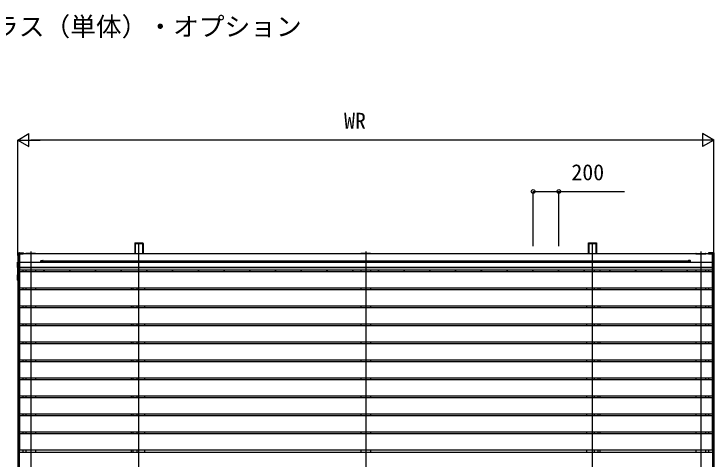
# Model space of a CAD drawing. Units: millimetres, scale not verified. Extents: x -8750 to 8750, y -12999 to 12940.
# Drawn here: x -5714 to -272, y -4552 to -1084 of the extents above; entities that cross this region are included whole.
import ezdxf
from ezdxf.enums import TextEntityAlignment as Align

# ---------------------------------------------------------------- set-up
doc = ezdxf.new("R2010")
doc.units = ezdxf.units.MM
doc.header["$LTSCALE"] = 70
for name, color, linetype in [('0-2_USER1', 3, 'Continuous'), ('0-3_YKK_11', 7, 'Continuous'), ('0-4_YKK_12', 2, 'Continuous'), ('0-5_YKK_13', 4, 'Continuous'), ('0-6_YKK_A1', 4, 'Continuous'), ('0-7_YKK_D', 6, 'Continuous')]:
    doc.layers.add(name, color=color, linetype=linetype)
doc.styles.add('ＭＳ ゴシック', font='')
doc.styles.get('ＭＳ ゴシック').set_extended_font_data('MS Gothic')

msp = doc.modelspace()

# ---------------------------------------------------------------- linework, layer by layer
at = {"layer": '0-3_YKK_11'}
for points in [[(-282.52, -2949.03), (-5671.52, -2949.03), (-5671.14, -3073.03), (-282.52, -3073.03)], [(-282.52, -3089.03), (-5671.52, -3089.03), (-5671.14, -3213.03), (-282.52, -3213.03)], [(-282.52, -3229.03), (-5671.52, -3229.03), (-5671.14, -3353.03), (-282.52, -3353.03)], [(-282.52, -3369.03), (-5671.52, -3369.03), (-5671.14, -3493.03), (-282.52, -3493.03)], [(-282.52, -3509.03), (-5671.52, -3509.03), (-5671.14, -3633.03), (-282.52, -3633.03)], [(-282.52, -3649.03), (-5671.52, -3649.03), (-5671.14, -3773.03), (-282.52, -3773.03)], [(-282.52, -3789.03), (-5671.52, -3789.03), (-5671.14, -3913.03), (-282.52, -3913.03)], [(-282.52, -3929.03), (-5671.52, -3929.03), (-5671.14, -4053.03), (-282.52, -4053.03)], [(-282.52, -4069.03), (-5671.52, -4069.03), (-5671.14, -4193.03), (-282.52, -4193.03)], [(-282.52, -4209.03), (-5671.52, -4209.03), (-5671.14, -4333.03), (-282.52, -4333.03)], [(-282.52, -4349.03), (-5671.52, -4349.03), (-5671.14, -4473.03), (-282.52, -4473.03)], [(-5671.52, -4490.43), (-282.52, -4490.43), (-282.52, -4614.43), (-5671.14, -4614.43)]]:
    msp.add_lwpolyline(points, close=True, dxfattribs=at)
at = {"layer": '0-4_YKK_12'}
for p, q in [((-4742.52, -6422.03), (-4742.52, -2864.88)), ((-1216.52, -6422.03), (-1216.52, -2864.88)), ((-5584.52, -2931.94), (-5584.52, -6478.31)), ((-2979.52, -2931.94), (-2979.52, -6478.31)), ((-374.52, -2931.94), (-374.52, -6478.31))]:
    msp.add_line(p, q, dxfattribs=at)
at = {"layer": '0-5_YKK_13'}
for p, q in [((-5622.43, -2947.47), (-5622.52, -2949.03)), ((-5546.52, -2949.03), (-5622.52, -2949.03)), ((-5547.62, -2946.53), (-5621.43, -2946.53)), ((-5546.52, -2949.03), (-5546.62, -2947.47)), ((-3017.43, -2947.47), (-3017.52, -2949.03)), ((-2941.52, -2949.03), (-3017.52, -2949.03)), ((-2942.62, -2946.53), (-3016.43, -2946.53)), ((-2941.52, -2949.03), (-2941.62, -2947.47)), ((-412.52, -2949.03), (-412.43, -2947.47)), ((-412.52, -2949.03), (-336.52, -2949.03)), ((-411.43, -2946.53), (-337.62, -2946.53)), ((-336.62, -2947.47), (-336.52, -2949.03))]:
    msp.add_line(p, q, dxfattribs=at)
for centre, start, end in [((-5621.43, -2947.53), 90, 176.5), ((-5547.62, -2947.53), 3.5, 90), ((-3016.43, -2947.53), 90, 176.5), ((-2942.62, -2947.53), 3.5, 90), ((-411.43, -2947.53), 90, 176.5), ((-337.62, -2947.53), 3.5, 90)]:
    msp.add_arc(centre, 1, start, end, dxfattribs=at)
at = {"layer": '0-6_YKK_A1'}
for p, q in [((-4773.77, -2870.23), (-4773.77, -2949.03)), ((-4773.41, -2864.38), (-4773.76, -2869.88)), ((-4772.97, -2864.85), (-4773.41, -2864.38)), ((-4772.91, -2863.92), (-4770.87, -2863.92)), ((-4772.91, -2863.92), (-4772.47, -2864.38)), ((-4772.89, -2949.03), (-4772.89, -2865.73)), ((-4772.4, -2865.41), (-4772.4, -2949.03)), ((-4770.56, -2864.24), (-4770.87, -2863.92)), ((-4770.56, -2864.24), (-4714.48, -2864.24)), ((-4770.02, -2867.38), (-4715.02, -2867.38)), ((-4770.02, -2949.03), (-4770.02, -2867.38)), ((-4714.48, -2864.24), (-4714.17, -2863.92)), ((-4714.17, -2863.92), (-4712.13, -2863.92)), ((-4712.65, -2949.03), (-4712.65, -2865.41)), ((-4712.57, -2864.38), (-4712.13, -2863.92)), ((-4712.15, -2865.73), (-4712.15, -2949.03)), ((-4711.63, -2864.38), (-4712.08, -2864.85)), ((-4711.63, -2864.38), (-4711.29, -2869.88)), ((-4711.27, -2870.23), (-4711.27, -2949.03)), ((-1247.77, -2870.23), (-1247.77, -2949.03)), ((-1247.41, -2864.38), (-1247.76, -2869.88)), ((-1246.97, -2864.85), (-1247.41, -2864.38)), ((-1246.91, -2863.92), (-1244.87, -2863.92)), ((-1246.91, -2863.92), (-1246.47, -2864.38)), ((-1246.89, -2949.03), (-1246.89, -2865.73)), ((-1246.4, -2865.41), (-1246.4, -2949.03)), ((-1244.56, -2864.24), (-1244.87, -2863.92)), ((-1244.56, -2864.24), (-1188.48, -2864.24)), ((-1244.02, -2867.38), (-1189.02, -2867.38)), ((-1244.02, -2949.03), (-1244.02, -2867.38)), ((-1189.02, -2949.03), (-1189.02, -2867.38)), ((-1188.48, -2864.24), (-1188.17, -2863.92)), ((-1188.17, -2863.92), (-1186.13, -2863.92)), ((-1186.65, -2949.03), (-1186.65, -2865.41)), ((-1186.57, -2864.38), (-1186.13, -2863.92)), ((-1186.15, -2865.73), (-1186.15, -2949.03)), ((-1185.63, -2864.38), (-1186.08, -2864.85)), ((-1185.63, -2864.38), (-1185.29, -2869.88)), ((-1185.27, -2870.23), (-1185.27, -2949.03)), ((-5682.02, -2949.03), (-5682.02, -2942.53)), ((-5682.02, -4614.43), (-5682.02, -2949.03)), ((-5682.02, -2949.03), (-5642.02, -2949.03)), ((-5681.02, -2949.03), (-5682.02, -2949.03)), ((-5681.02, -2941.53), (-5671.12, -2941.53)), ((-5672.02, -4614.43), (-5672.02, -2949.03)), ((-5669.12, -2941.53), (-5671.12, -2941.53)), ((-5668.72, -2949.03), (-5669.72, -2949.03)), ((-5669.12, -2941.53), (-5641.12, -2941.53)), ((-284.93, -2941.53), (-312.93, -2941.53)), ((-272.02, -2949.03), (-312.02, -2949.03)), ((-285.33, -2949.03), (-284.33, -2949.03)), ((-284.93, -2941.53), (-282.93, -2941.53)), ((-273.02, -2941.53), (-282.93, -2941.53)), ((-282.02, -4614.43), (-282.02, -2949.03)), ((-273.02, -2949.03), (-272.02, -2949.03)), ((-272.02, -2949.03), (-272.02, -2942.53)), ((-272.02, -4614.43), (-272.02, -2949.03)), ((-5686.11, -3054.24), (-5686.11, -3013.22)), ((-5685.64, -3012.72), (-5682.02, -3012.5)), ((-5671.32, -3013.8), (-282.52, -3013.8)), ((-5505.11, -3013.8), (-5505.11, -3003.83)), ((-5502.61, -3001.33), (-5495.07, -3001.33)), ((-5502.61, -3003.83), (-470.36, -3003.83)), ((-5502.61, -3004.13), (-5502.61, -3013.8)), ((-5488.86, -3003.83), (-5502.31, -3003.83)), ((-5494.15, -3001.33), (-5488.86, -3001.33)), ((-465.07, -3001.33), (-470.36, -3001.33)), ((-470.36, -3003.83), (-456.91, -3003.83)), ((-456.61, -3001.33), (-464.15, -3001.33)), ((-456.61, -3004.13), (-456.61, -3013.8)), ((-454.11, -3013.8), (-454.11, -3003.83)), ((-5682.02, -3055.27), (-5685.64, -3055.05)), ((-5684.61, -3153.96), (-5684.61, -3055.11)), ((-5671.2, -3053.74), (-282.52, -3053.74)), ((-5671.2, -3053.98), (-282.52, -3053.98)), ((-5642.02, -3089.03), (-5642.02, -3073.03)), ((-5622.02, -3073.03), (-5622.02, -3089.03)), ((-5547.02, -3073.03), (-5547.02, -3089.03)), ((-5481.11, -3089.03), (-5481.11, -3073.03)), ((-5480.71, -3089.03), (-5480.71, -3073.03)), ((-5478.11, -3089.03), (-5478.11, -3073.03)), ((-5281.11, -3089.03), (-5281.11, -3073.03)), ((-5278.51, -3089.03), (-5278.51, -3073.03)), ((-5278.11, -3089.03), (-5278.11, -3073.03)), ((-5081.11, -3089.03), (-5081.11, -3073.03)), ((-5078.51, -3089.03), (-5078.51, -3073.03)), ((-5078.11, -3089.03), (-5078.11, -3073.03)), ((-4881.11, -3089.03), (-4881.11, -3073.03)), ((-4878.51, -3089.03), (-4878.51, -3073.03)), ((-4878.11, -3089.03), (-4878.11, -3073.03)), ((-4681.11, -3089.03), (-4681.11, -3073.03)), ((-4678.51, -3089.03), (-4678.51, -3073.03)), ((-4678.11, -3089.03), (-4678.11, -3073.03)), ((-4481.11, -3089.03), (-4481.11, -3073.03)), ((-4478.51, -3089.03), (-4478.51, -3073.03)), ((-4478.11, -3089.03), (-4478.11, -3073.03)), ((-4281.11, -3089.03), (-4281.11, -3073.03)), ((-4278.51, -3089.03), (-4278.51, -3073.03)), ((-4278.11, -3089.03), (-4278.11, -3073.03)), ((-4081.11, -3089.03), (-4081.11, -3073.03)), ((-4078.51, -3089.03), (-4078.51, -3073.03)), ((-4078.11, -3089.03), (-4078.11, -3073.03)), ((-3881.11, -3089.03), (-3881.11, -3073.03)), ((-3878.51, -3089.03), (-3878.51, -3073.03)), ((-3878.11, -3089.03), (-3878.11, -3073.03)), ((-3681.11, -3089.03), (-3681.11, -3073.03)), ((-3678.51, -3089.03), (-3678.51, -3073.03)), ((-3678.11, -3089.03), (-3678.11, -3073.03)), ((-3481.11, -3089.03), (-3481.11, -3073.03)), ((-3478.51, -3089.03), (-3478.51, -3073.03)), ((-3478.11, -3089.03), (-3478.11, -3073.03)), ((-3281.11, -3089.03), (-3281.11, -3073.03)), ((-3278.51, -3089.03), (-3278.51, -3073.03)), ((-3278.11, -3089.03), (-3278.11, -3073.03)), ((-3081.11, -3089.03), (-3081.11, -3073.03)), ((-3078.51, -3089.03), (-3078.51, -3073.03)), ((-3078.11, -3089.03), (-3078.11, -3073.03)), ((-3017.02, -3073.03), (-3017.02, -3089.03)), ((-2942.02, -3073.03), (-2942.02, -3089.03)), ((-2881.11, -3089.03), (-2881.11, -3073.03)), ((-2878.51, -3089.03), (-2878.51, -3073.03)), ((-2878.11, -3089.03), (-2878.11, -3073.03)), ((-2681.11, -3089.03), (-2681.11, -3073.03)), ((-2678.51, -3089.03), (-2678.51, -3073.03)), ((-2678.11, -3089.03), (-2678.11, -3073.03)), ((-2481.11, -3089.03), (-2481.11, -3073.03)), ((-2478.51, -3089.03), (-2478.51, -3073.03)), ((-2478.11, -3089.03), (-2478.11, -3073.03)), ((-2281.11, -3089.03), (-2281.11, -3073.03)), ((-2278.51, -3089.03), (-2278.51, -3073.03)), ((-2278.11, -3089.03), (-2278.11, -3073.03)), ((-2081.11, -3089.03), (-2081.11, -3073.03)), ((-2078.51, -3089.03), (-2078.51, -3073.03)), ((-2078.11, -3089.03), (-2078.11, -3073.03)), ((-1881.11, -3089.03), (-1881.11, -3073.03)), ((-1878.51, -3089.03), (-1878.51, -3073.03)), ((-1878.11, -3089.03), (-1878.11, -3073.03)), ((-1681.11, -3089.03), (-1681.11, -3073.03)), ((-1678.51, -3089.03), (-1678.51, -3073.03)), ((-1678.11, -3089.03), (-1678.11, -3073.03)), ((-1481.11, -3089.03), (-1481.11, -3073.03)), ((-1478.51, -3089.03), (-1478.51, -3073.03)), ((-1478.11, -3089.03), (-1478.11, -3073.03)), ((-1281.11, -3089.03), (-1281.11, -3073.03)), ((-1278.51, -3089.03), (-1278.51, -3073.03)), ((-1278.11, -3089.03), (-1278.11, -3073.03)), ((-1202.77, -3073.03), (-1202.77, -3089.03)), ((-1158.77, -3073.03), (-1158.77, -3089.03)), ((-1081.11, -3089.03), (-1081.11, -3073.03)), ((-1078.51, -3089.03), (-1078.51, -3073.03)), ((-1078.11, -3089.03), (-1078.11, -3073.03)), ((-881.11, -3089.03), (-881.11, -3073.03)), ((-878.51, -3089.03), (-878.51, -3073.03)), ((-878.11, -3089.03), (-878.11, -3073.03)), ((-681.11, -3089.03), (-681.11, -3073.03)), ((-678.51, -3089.03), (-678.51, -3073.03)), ((-678.11, -3089.03), (-678.11, -3073.03)), ((-481.11, -3089.03), (-481.11, -3073.03)), ((-481.11, -3089.03), (-481.11, -3073.03)), ((-478.51, -3089.03), (-478.51, -3073.03)), ((-478.51, -3089.03), (-478.51, -3073.03)), ((-478.11, -3089.03), (-478.11, -3073.03)), ((-478.11, -3089.03), (-478.11, -3073.03)), ((-412.02, -3073.03), (-412.02, -3089.03)), ((-337.02, -3073.03), (-337.02, -3089.03)), ((-312.02, -3089.03), (-312.02, -3073.03)), ((-5686.11, -3154.34), (-5686.11, -3113.32)), ((-5685.64, -3112.82), (-5684.61, -3112.76)), ((-5682.02, -3155.37), (-5685.64, -3155.15)), ((-5684.61, -3153.96), (-5682.02, -3153.96)), ((-5642.02, -3229.03), (-5642.02, -3213.03)), ((-5622.02, -3213.03), (-5622.02, -3229.03)), ((-5547.02, -3213.03), (-5547.02, -3229.03)), ((-4802.77, -3213.03), (-4802.77, -3229.03)), ((-4787.72, -3229.03), (-4787.72, -3213.03)), ((-4758.77, -3213.03), (-4758.77, -3229.03)), ((-4697.32, -3229.03), (-4697.32, -3213.03)), ((-3017.02, -3212.23), (-3017.02, -3229.03)), ((-2942.02, -3213.03), (-2942.02, -3229.03)), ((-1261.72, -3229.03), (-1261.72, -3213.03)), ((-1202.77, -3213.03), (-1202.77, -3229.03)), ((-1171.32, -3229.03), (-1171.32, -3213.03)), ((-1158.77, -3213.03), (-1158.77, -3229.03)), ((-412.02, -3213.03), (-412.02, -3229.03)), ((-337.02, -3213.03), (-337.02, -3229.03)), ((-312.02, -3229.03), (-312.02, -3213.03)), ((-5642.02, -3369.03), (-5642.02, -3353.03)), ((-5622.02, -3353.03), (-5622.02, -3369.03)), ((-5547.02, -3353.03), (-5547.02, -3369.03)), ((-4802.77, -3353.03), (-4802.77, -3369.03)), ((-4787.72, -3369.03), (-4787.72, -3353.03)), ((-4758.77, -3353.03), (-4758.77, -3369.03)), ((-4697.32, -3369.03), (-4697.32, -3353.03)), ((-3017.02, -3353.03), (-3017.02, -3369.03)), ((-2942.02, -3353.03), (-2942.02, -3369.03)), ((-1261.72, -3369.03), (-1261.72, -3353.03)), ((-1202.77, -3353.03), (-1202.77, -3369.03)), ((-1171.32, -3369.03), (-1171.32, -3353.03)), ((-1158.77, -3353.03), (-1158.77, -3369.03)), ((-412.02, -3353.03), (-412.02, -3369.03)), ((-337.02, -3353.03), (-337.02, -3369.03)), ((-312.02, -3369.03), (-312.02, -3353.03)), ((-5642.02, -3509.03), (-5642.02, -3493.03)), ((-5622.02, -3493.03), (-5622.02, -3509.03)), ((-5547.02, -3493.03), (-5547.02, -3509.03)), ((-4802.77, -3493.03), (-4802.77, -3509.03)), ((-4787.72, -3509.03), (-4787.72, -3493.03)), ((-4758.77, -3493.03), (-4758.77, -3509.03)), ((-4697.32, -3509.03), (-4697.32, -3493.03)), ((-3017.02, -3493.03), (-3017.02, -3509.03)), ((-2942.02, -3493.03), (-2942.02, -3509.03)), ((-1261.72, -3509.03), (-1261.72, -3493.03)), ((-1202.77, -3493.03), (-1202.77, -3509.03)), ((-1171.32, -3509.03), (-1171.32, -3493.03)), ((-1158.77, -3493.03), (-1158.77, -3509.03)), ((-412.02, -3493.03), (-412.02, -3509.03)), ((-337.02, -3493.03), (-337.02, -3509.03)), ((-312.02, -3509.03), (-312.02, -3493.03)), ((-5642.02, -3649.03), (-5642.02, -3633.03)), ((-5622.02, -3633.03), (-5622.02, -3649.03)), ((-5547.02, -3633.03), (-5547.02, -3649.03)), ((-4802.77, -3633.03), (-4802.77, -3649.03)), ((-4787.72, -3649.03), (-4787.72, -3633.03)), ((-4758.77, -3633.03), (-4758.77, -3649.03)), ((-4697.32, -3649.03), (-4697.32, -3633.03)), ((-3017.02, -3633.03), (-3017.02, -3649.03)), ((-2942.02, -3633.03), (-2942.02, -3649.03)), ((-1261.72, -3649.03), (-1261.72, -3633.03)), ((-1202.77, -3633.03), (-1202.77, -3649.03)), ((-1171.32, -3649.03), (-1171.32, -3633.03)), ((-1158.77, -3633.03), (-1158.77, -3649.03)), ((-412.02, -3633.03), (-412.02, -3649.03)), ((-337.02, -3633.03), (-337.02, -3649.03)), ((-312.02, -3649.03), (-312.02, -3633.03)), ((-5642.02, -3789.03), (-5642.02, -3773.03)), ((-5622.02, -3773.03), (-5622.02, -3789.03)), ((-5547.02, -3773.03), (-5547.02, -3789.03)), ((-4802.77, -3773.03), (-4802.77, -3789.03)), ((-4787.72, -3789.03), (-4787.72, -3773.03)), ((-4758.77, -3773.03), (-4758.77, -3789.03)), ((-4697.32, -3789.03), (-4697.32, -3773.03)), ((-3017.02, -3773.03), (-3017.02, -3789.03)), ((-2942.02, -3773.03), (-2942.02, -3789.03)), ((-1261.72, -3789.03), (-1261.72, -3773.03)), ((-1202.77, -3773.03), (-1202.77, -3789.03)), ((-1171.32, -3789.03), (-1171.32, -3773.03)), ((-1158.77, -3773.03), (-1158.77, -3789.03)), ((-412.02, -3773.03), (-412.02, -3789.03)), ((-337.02, -3773.03), (-337.02, -3789.03)), ((-312.02, -3789.03), (-312.02, -3773.03)), ((-5642.02, -3929.03), (-5642.02, -3913.03)), ((-5622.02, -3913.03), (-5622.02, -3929.03)), ((-5547.02, -3913.03), (-5547.02, -3929.03)), ((-4802.77, -3913.03), (-4802.77, -3929.03)), ((-4787.72, -3929.03), (-4787.72, -3913.03)), ((-4758.77, -3913.03), (-4758.77, -3929.03)), ((-4697.32, -3929.03), (-4697.32, -3913.03)), ((-3017.02, -3913.03), (-3017.02, -3929.03)), ((-2942.02, -3913.03), (-2942.02, -3929.03)), ((-1261.72, -3929.03), (-1261.72, -3913.03)), ((-1202.77, -3913.03), (-1202.77, -3929.03)), ((-1171.32, -3929.03), (-1171.32, -3913.03)), ((-1158.77, -3913.03), (-1158.77, -3929.03)), ((-412.02, -3913.03), (-412.02, -3929.03)), ((-337.02, -3913.03), (-337.02, -3929.03)), ((-312.02, -3929.03), (-312.02, -3913.03)), ((-5642.02, -4069.03), (-5642.02, -4053.03)), ((-5622.02, -4053.03), (-5622.02, -4069.03)), ((-5547.02, -4053.03), (-5547.02, -4069.03)), ((-4802.77, -4053.03), (-4802.77, -4069.03)), ((-4787.72, -4069.03), (-4787.72, -4053.03)), ((-4758.77, -4053.03), (-4758.77, -4069.03)), ((-4697.32, -4069.03), (-4697.32, -4053.03)), ((-3017.02, -4053.03), (-3017.02, -4069.03)), ((-2942.02, -4053.03), (-2942.02, -4069.03)), ((-1261.72, -4069.03), (-1261.72, -4053.03)), ((-1202.77, -4053.03), (-1202.77, -4069.03)), ((-1171.32, -4069.03), (-1171.32, -4053.03)), ((-1158.77, -4053.03), (-1158.77, -4069.03)), ((-412.02, -4053.03), (-412.02, -4069.03)), ((-337.02, -4053.03), (-337.02, -4069.03)), ((-312.02, -4069.03), (-312.02, -4053.03)), ((-5642.02, -4209.03), (-5642.02, -4193.03)), ((-5622.02, -4193.03), (-5622.02, -4209.03)), ((-5547.02, -4193.03), (-5547.02, -4209.03)), ((-4802.77, -4193.03), (-4802.77, -4209.03)), ((-4787.72, -4209.03), (-4787.72, -4193.03)), ((-4758.77, -4193.03), (-4758.77, -4209.03)), ((-4697.32, -4209.03), (-4697.32, -4193.03)), ((-3017.02, -4193.03), (-3017.02, -4209.03)), ((-2942.02, -4193.03), (-2942.02, -4209.03)), ((-1261.72, -4209.03), (-1261.72, -4193.03)), ((-1202.77, -4193.03), (-1202.77, -4209.03)), ((-1171.32, -4209.03), (-1171.32, -4193.03)), ((-1158.77, -4193.03), (-1158.77, -4209.03)), ((-412.02, -4193.03), (-412.02, -4209.03)), ((-337.02, -4193.03), (-337.02, -4209.03)), ((-312.02, -4209.03), (-312.02, -4193.03)), ((-5642.02, -4349.03), (-5642.02, -4333.03)), ((-5622.02, -4333.03), (-5622.02, -4349.03)), ((-5547.02, -4333.03), (-5547.02, -4349.03)), ((-4802.77, -4333.03), (-4802.77, -4349.03)), ((-4787.72, -4349.03), (-4787.72, -4333.03)), ((-4758.77, -4333.03), (-4758.77, -4349.03)), ((-4697.32, -4349.03), (-4697.32, -4333.03)), ((-3017.02, -4333.03), (-3017.02, -4349.03)), ((-2942.02, -4333.03), (-2942.02, -4349.03)), ((-1261.72, -4349.03), (-1261.72, -4333.03)), ((-1202.77, -4333.03), (-1202.77, -4349.03)), ((-1171.32, -4349.03), (-1171.32, -4333.03)), ((-1158.77, -4333.03), (-1158.77, -4349.03)), ((-412.02, -4333.03), (-412.02, -4349.03)), ((-337.02, -4333.03), (-337.02, -4349.03)), ((-312.02, -4349.03), (-312.02, -4333.03)), ((-5642.02, -4489.03), (-5642.02, -4473.03)), ((-5622.02, -4473.03), (-5622.02, -4490.43)), ((-5547.02, -4473.03), (-5547.02, -4490.43)), ((-4802.77, -4473.03), (-4802.77, -4490.43)), ((-4787.72, -4490.43), (-4787.72, -4473.03)), ((-4758.77, -4473.03), (-4758.77, -4490.43)), ((-4697.32, -4490.43), (-4697.32, -4473.03)), ((-3017.02, -4473.03), (-3017.02, -4489.03)), ((-2942.02, -4473.03), (-2942.02, -4489.03)), ((-1261.72, -4490.43), (-1261.72, -4473.03)), ((-1202.77, -4473.03), (-1202.77, -4490.43)), ((-1171.32, -4490.43), (-1171.32, -4473.03)), ((-1158.77, -4473.03), (-1158.77, -4490.43)), ((-412.02, -4473.03), (-412.02, -4490.43)), ((-337.02, -4473.03), (-337.02, -4490.43)), ((-312.02, -4489.03), (-312.02, -4473.03))]:
    msp.add_line(p, q, dxfattribs=at)
for points in [[(-5670.12, -2942.47), (-5669.72, -2949.03), (-5670.72, -2949.03), (-5681.02, -2949.03)], [(-5640.12, -2942.47), (-5639.72, -2949.03), (-5640.72, -2949.03), (-5668.72, -2949.03)], [(-313.93, -2942.47), (-314.33, -2949.03), (-313.33, -2949.03), (-285.33, -2949.03)], [(-283.93, -2942.47), (-284.33, -2949.03), (-283.33, -2949.03), (-273.02, -2949.03)]]:
    msp.add_lwpolyline(points, dxfattribs=at)
for centre, radius, start, end in [((-5681.02, -2942.53), 1, 90, 180), ((-5671.12, -2942.53), 1, 3.5, 90), ((-5641.12, -2942.53), 1, 3.5, 90), ((-312.93, -2942.53), 1, 90, 176.5), ((-282.93, -2942.53), 1, 90, 176.5), ((-273.02, -2942.53), 1, 0, 90), ((-5685.62, -3013.22), 0.497, 93.16944, 179.94772), ((-5502.61, -3003.83), 2.5, 90, 180), ((-5502.31, -3004.13), 0.3, 90, 180), ((-5495.07, -3001.53), 0.2, 23.57818, 90), ((-5494.61, -3001.33), 0.3, 203.57818, 336.42182), ((-5494.15, -3001.53), 0.2, 90, 156.42182), ((-5488.86, -3002.58), 1.25, 270, 90), ((-470.36, -3002.58), 1.25, 90, 270), ((-465.07, -3001.53), 0.2, 23.57818, 90), ((-464.61, -3001.33), 0.3, 203.57818, 336.42182), ((-464.15, -3001.53), 0.2, 90, 156.42182), ((-456.91, -3004.13), 0.3, 0, 90), ((-456.61, -3003.83), 2.5, 0, 90), ((-5685.24, -3054.28), 0.873, 177.74142, 242.53793), ((-5685.62, -3113.32), 0.497, 93.16944, 179.94772), ((-5685.24, -3154.38), 0.873, 177.74142, 242.53793)]:
    msp.add_arc(centre, radius, start, end, dxfattribs=at)
for centre, major_axis, ratio, start_param, end_param in [((-4773.73, -2869.88), (0.031, 0.5), 0.061627, 1.5746234, 2.3600215), ((-4772.91, -2864.42), (0.346, -0.364), 0.996462, 2.3838095, 3.8892836), ((-4773.2, -2867.88), (0.22, 3.04), 0.070684, 5.5043854, 6.2286971), ((-4772.7, -2867.91), (0.22, 3.54), 0.060877, 5.5025319, 6.2268436), ((-4712.34, -2867.91), (-0.22, 3.54), 0.060877, 0.0563417, 0.7806534), ((-4711.85, -2867.88), (-0.22, 3.04), 0.070684, 0.0544883, 0.7787999), ((-4712.13, -2864.42), (-0.346, -0.364), 0.996462, 2.3939017, 3.8993758), ((-4711.32, -2869.88), (-0.031, 0.5), 0.061627, 3.9231638, 4.7085619), ((-1247.73, -2869.88), (0.031, 0.5), 0.061627, 1.5746234, 2.3600215), ((-1246.91, -2864.42), (0.346, -0.364), 0.996462, 2.3838095, 3.8892836), ((-1247.2, -2867.88), (0.22, 3.04), 0.070684, 5.5043854, 6.2286971), ((-1246.7, -2867.91), (0.22, 3.54), 0.060877, 5.5025319, 6.2268436), ((-1186.34, -2867.91), (-0.22, 3.54), 0.060877, 0.0563417, 0.7806534), ((-1185.85, -2867.88), (-0.22, 3.04), 0.070684, 0.0544883, 0.7787999), ((-1186.13, -2864.42), (-0.346, -0.364), 0.996462, 2.3939017, 3.8993758), ((-1185.32, -2869.88), (-0.031, 0.5), 0.061627, 3.9231638, 4.7085619)]:
    msp.add_ellipse(centre, major_axis=major_axis, ratio=ratio, start_param=start_param, end_param=end_param, dxfattribs=at)
at = {"layer": '0-7_YKK_D'}
for p, q in [((-5684.52, -2064.24), (-5597.92, -2014.24)), ((-5684.52, -2961.79), (-5684.52, -2063.24)), ((-5684.52, -2064.24), (-5597.92, -2114.24)), ((-5684.52, -2064.24), (-5511.32, -2064.24)), ((-5597.92, -2114.24), (-5597.92, -2014.24)), ((-374.52, -2064.24), (-5584.52, -2064.24)), ((-274.52, -2064.24), (-447.73, -2064.24)), ((-274.52, -2064.24), (-361.13, -2014.24)), ((-361.13, -2014.24), (-361.13, -2114.24)), ((-274.52, -2064.24), (-361.13, -2114.24)), ((-274.52, -2961.79), (-274.52, -2063.24)), ((-1678.02, -2890.31), (-1678.02, -2463.24)), ((-1478.02, -2890.31), (-1478.02, -2463.24))]:
    msp.add_line(p, q, dxfattribs=at)
msp.add_lwpolyline([(-1678.02, -2464.24), (-1478.02, -2464.24), (-968.36, -2464.24)], dxfattribs=at)
for centre in [(-1678.02, -2464.24), (-1478.02, -2464.24)]:
    msp.add_circle(centre, 15, dxfattribs=at)

# ---------------------------------------------------------------- texts
at = {"layer": '0-2_USER1', "style": 'ＭＳ ゴシック'}
msp.add_text('■プレーンルーフ テラス（単体）・オプション', height=146.6, dxfattribs=at).set_placement((-7776.57, -1299.47), align=Align.BOTTOM_LEFT)
at = {"layer": '0-7_YKK_D', "style": 'ＭＳ ゴシック'}
for s, p in [('WR', (-3148.07, -2014.24)), ('200', (-1380.58, -2414.24))]:
    msp.add_text(s, height=124.6, dxfattribs=at).set_placement(p, align=Align.BOTTOM_LEFT)

doc.saveas('drawing.dxf')
